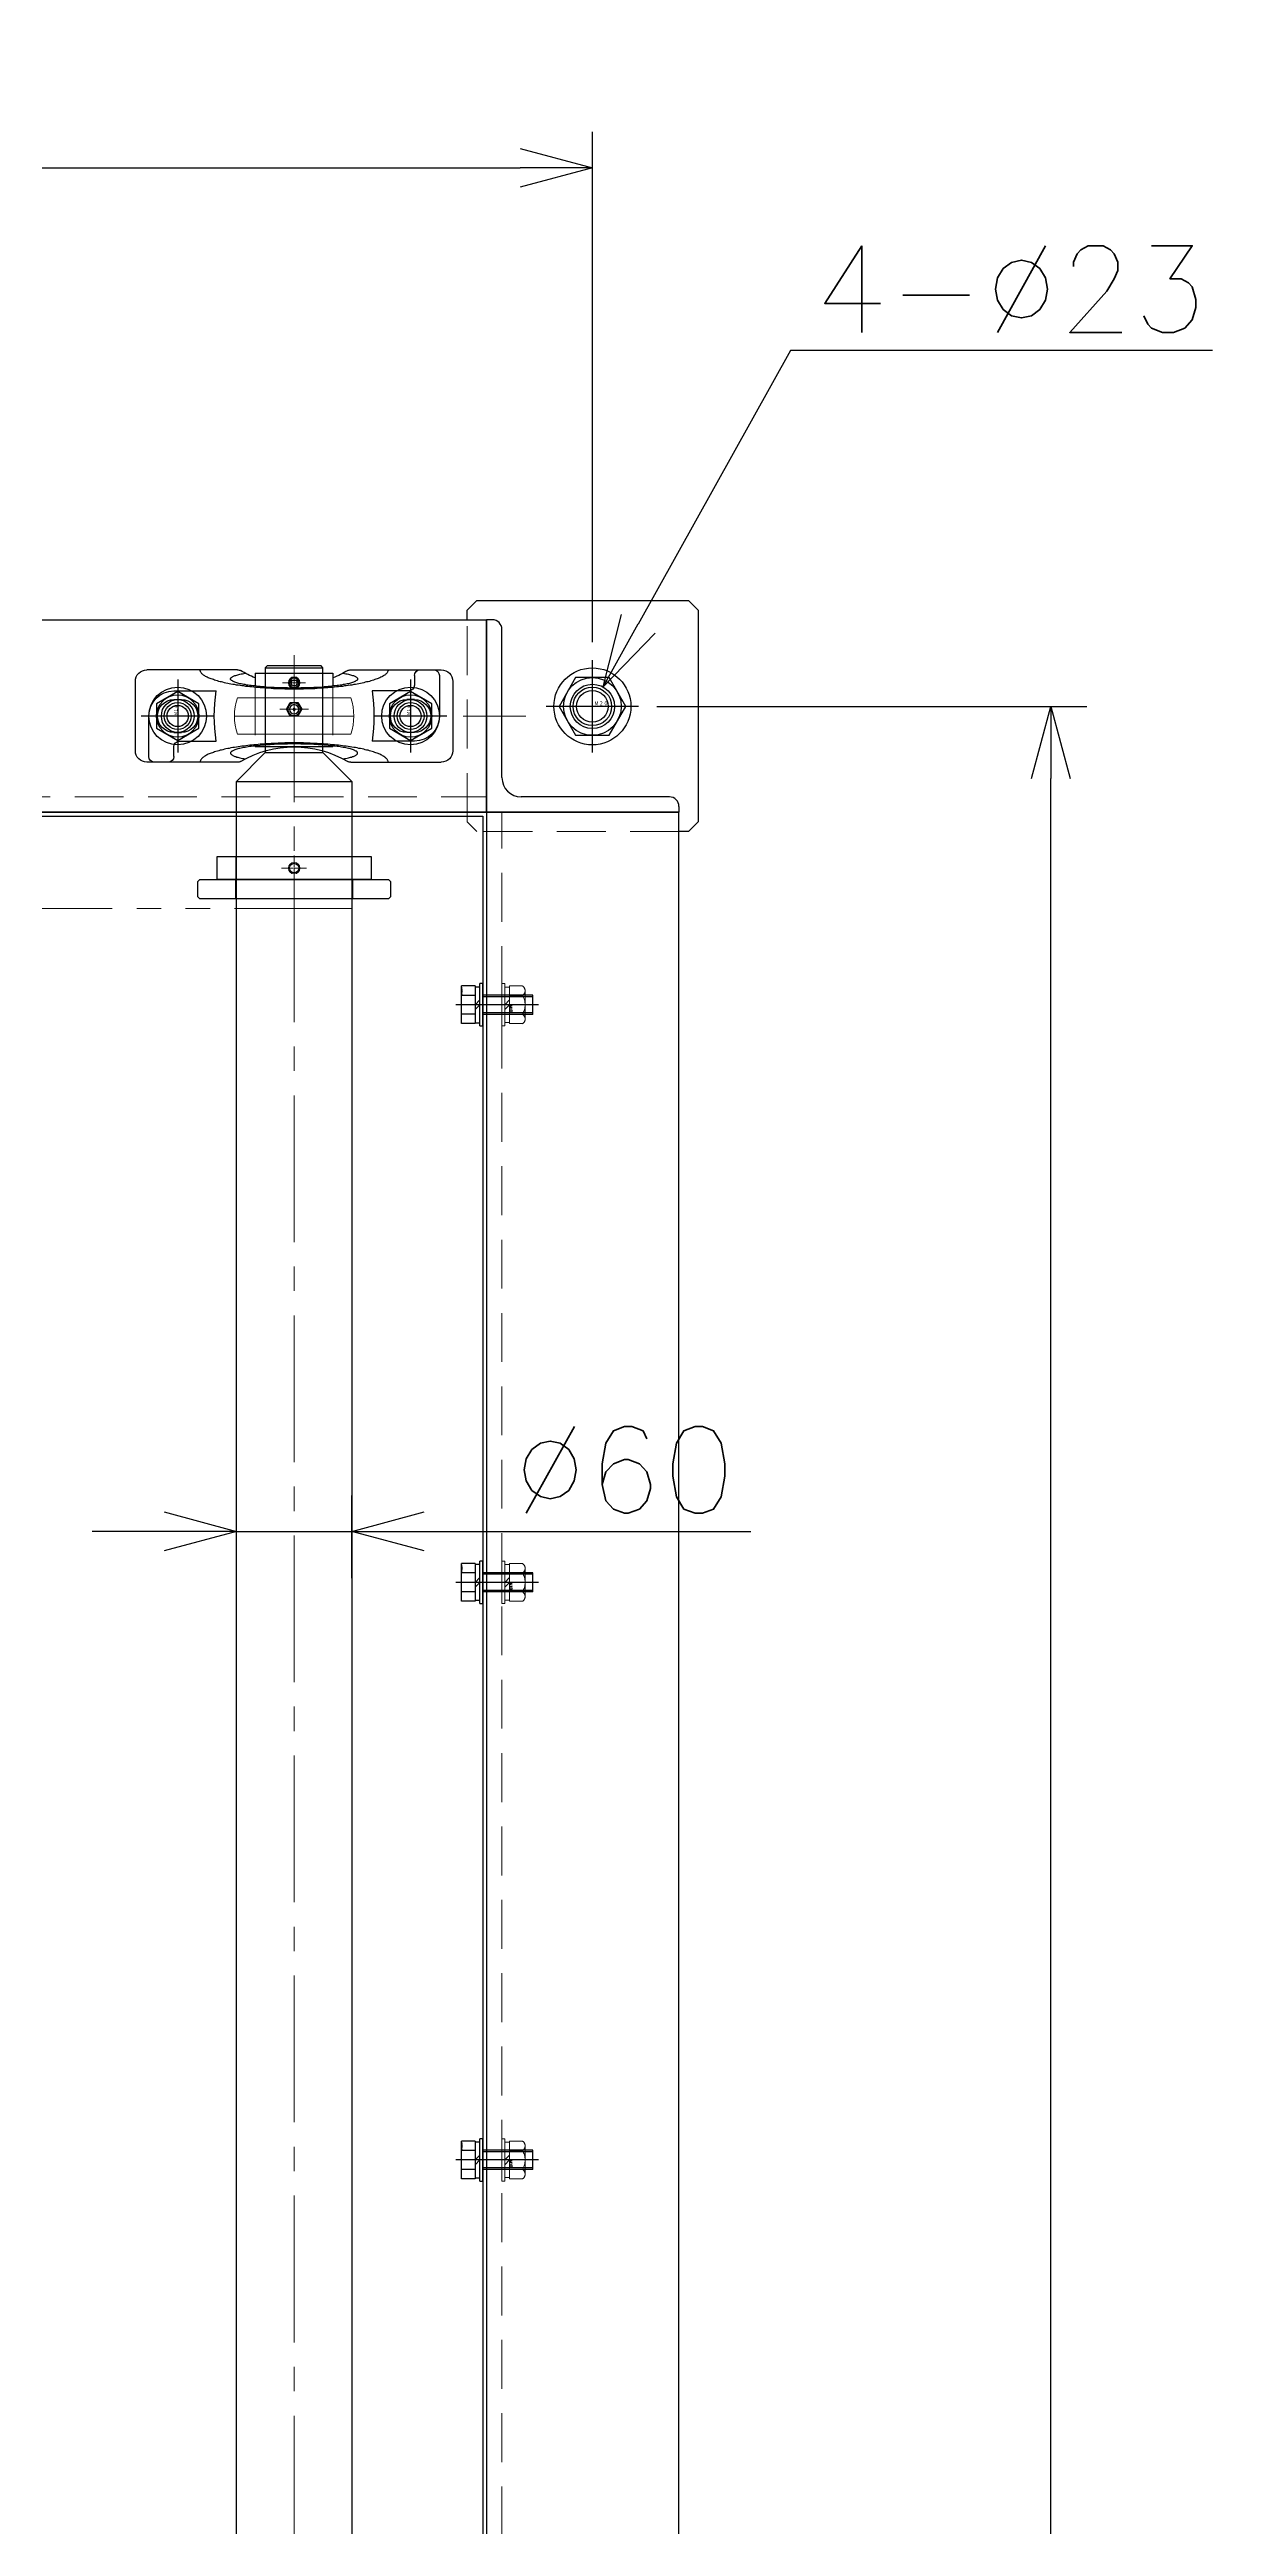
# Model space of a CAD drawing. Header units: millimetres. Extents: x -8731 to 85711, y -14522 to 31379.
# Drawn here: x 76687 to 77292, y 4998 to 6284 of the extents above; entities that cross this region are included whole.
import ezdxf

# ---------------------------------------------------------------- set-up
doc = ezdxf.new("R2010")
doc.units = ezdxf.units.MM
doc.header["$LTSCALE"] = 4
doc.header["$PDMODE"] = 99
doc.header["$PDSIZE"] = 1
for name, pattern in [('CENTER2', [28.575, 19.05, -3.175, 3.175, -3.175]), ('HIDDEN', [9.525, 6.35, -3.175]), ('HIDDEN2', [4.7625, 3.175, -1.5875]), ('PHANTOM2', [31.75, 15.875, -3.175, 3.175, -3.175, 3.175, -3.175])]:
    doc.linetypes.add(name, pattern=pattern)
for name, color, linetype, lineweight in [('01_NORMAL', 7, 'Continuous', 25), ('02_SLIM', 4, 'Continuous', 13), ('03_かくれ線', 6, 'HIDDEN2', 13), ('04_HIDDEN', 2, 'HIDDEN', 13), ('04_中心線', 1, 'CENTER2', 9), ('05_CENTER', 4, 'CENTER2', 13), ('06_PHANTOM', 2, 'PHANTOM2', 13), ('08_DIM', 3, 'Continuous', 13)]:
    doc.layers.add(name, color=color, linetype=linetype, lineweight=lineweight)
doc.layers.add('10_DRAFT', color=8, linetype='Continuous', lineweight=0, plot=False)
doc.styles.add('KANJI0', font='txt.shx', dxfattribs={"width": 0.9, "height": 30, "bigfont": 'bigfont'})
doc.styles.add('KSS_TXT', font='txt.shx', dxfattribs={"bigfont": 'extfont2.shx'})
doc.styles.add('KSS_TXT_L', font='txt.shx', dxfattribs={"height": 9, "bigfont": 'extfont2.shx'})
doc.dimstyles.new('KSS_DIM', dxfattribs={"dimscale": 3, "dimtxt": 3, "dimasz": 2.5, "dimexe": 1.25, "dimexo": 0.625, "dimtad": 1, "dimdsep": 46, "dimtxsty": 'KSS_TXT', "dimblk": 'OPEN30', "dimcen": 0, "dimazin": 2, "dimtfac": 0.75, "dimtmove": 0, "dimatfit": 3, "dimldrblk": 'OPEN30', "dimfxl": 1, "dimtolj": 1, "dimarcsym": 0})
doc.dimstyles.new('KSS_DIM$3', dxfattribs={"dimscale": 3, "dimtxt": 3, "dimasz": 2.5, "dimexe": 1.25, "dimexo": 0.625, "dimtad": 1, "dimtih": 1, "dimtoh": 1, "dimdsep": 46, "dimtxsty": 'KSS_TXT', "dimblk": 'OPEN30', "dimcen": 0, "dimazin": 2, "dimtfac": 0.75, "dimtofl": 0, "dimtmove": 0, "dimatfit": 3, "dimldrblk": 'OPEN30', "dimfxl": 1, "dimtolj": 1, "dimarcsym": 0})

# ---------------------------------------------------------------- blocks, each defined once
blk = doc.blocks.new('A$C53D772FE_1_1_1')
at = {"color": 0}
for p, q in [((1030, 1000), (0, 1000)), ((0, 1000), (0, -1000)), ((1030, 998), (2, 998)), ((2, 998), (2, -998))]:
    blk.add_line(p, q, dxfattribs=at)
at = {"layer": '05_CENTER'}
for p, q in [((9.7, 900), (-7.6, 900)), ((9.7, 600), (-7.6, 600)), ((9.7, 300), (-7.6, 300))]:
    blk.add_line(p, q, dxfattribs=at)
blk = doc.blocks.new('A$C7E374867_2_1')
at = {"color": 0, "linetype": 'CENTER2'}
blk.add_line((0, -29), (0, 14), dxfattribs=at)
at = {"color": 0}
for p, q in [((-11, 1.5), (11, 1.5)), ((-11, 1.5), (-11, 0)), ((-11, 0), (11, 0)), ((-9.8, 11), (9.8, 11)), ((-9.8, 4), (-9.8, 11)), ((9.8, 4), (-9.8, 4)), ((-9.3, 4), (-9.3, 1.5)), ((-4.9, 4), (-4.9, 11)), ((0, 1.5), (-2.5, 4)), ((0, 4), (2.5, 1.5)), ((4.9, 4), (4.9, 11)), ((9.2, 1.5), (9.2, 4)), ((9.8, 4), (9.8, 11)), ((11, 0), (11, 1.5))]:
    blk.add_line(p, q, dxfattribs=at)
at = {"color": 0, "linetype": 'HIDDEN'}
for p, q in [((-5, -26), (-5, 0)), ((-4.2, -26), (-4.2, 0)), ((4.2, -26), (4.2, 0)), ((5, -26), (5, 0)), ((-5, -26), (5, -26))]:
    blk.add_line(p, q, dxfattribs=at)
at = {"layer": '10_DRAFT', "style": 'KSS_TXT_L'}
blk.add_text('BT-M10x30L,SW,PW', height=0.3, dxfattribs=at).set_placement((5.1, 10.7))
blk = doc.blocks.new('M10Nza_1_1_1')
at = {"color": 0}
for p, q in [((-9.8, 4), (-9.8, 10.7)), ((-9.8, 4), (9.8, 4)), ((-9.2, 1.5), (-9.2, 4)), ((-7.3, 12), (7.4, 12)), ((-4.9, 4), (-4.9, 10.7)), ((0, 1.5), (-2.5, 4)), ((0, 4), (2.5, 1.5)), ((4.9, 10.7), (4.9, 4)), ((9.2, 4), (9.2, 1.5)), ((9.8, 10.7), (9.8, 4))]:
    blk.add_line(p, q, dxfattribs=at)
at = {"color": 0, "linetype": 'CENTER2'}
blk.add_line((0, 12), (0, 0), dxfattribs=at)
at = {"color": 0}
blk.add_lwpolyline([(-11, 1.5), (11, 1.5), (11, 0), (-11, 0)], close=True, dxfattribs=at)
for centre, radius, start, end in [((-7.3, 9.1), 2.94, 33.626, 146.374), ((0, 2.2), 9.8, 60, 120), ((7.4, 9.1), 2.94, 33.626, 146.374)]:
    blk.add_arc(centre, radius, start, end, dxfattribs=at)
at = {"layer": '10_DRAFT', "style": 'KSS_TXT'}
blk.add_text('M10', height=1.25, dxfattribs=at).set_placement((0.3, 4.1))
blk = doc.blocks.new('A$C020300C3_1')
at = {"xscale": -1}
blk.add_blockref('A$C53D772FE_1_1_1', (1250, 0), dxfattribs=at)
at = {"rotation": 90}
for p in [(1248, 900), (1248, 600), (1248, 300)]:
    blk.add_blockref('A$C7E374867_2_1', p, dxfattribs=at)
at = {"layer": '04_HIDDEN', "rotation": 270}
for p in [(1258, 900), (1258, 600), (1258, 300)]:
    blk.add_blockref('M10Nza_1_1_1', p, dxfattribs=at)
blk = doc.blocks.new('_Open30')
at = {"color": 0, "linetype": 'ByBlock', "lineweight": -2}
for p, q in [((-1, 0.268), (0, 0)), ((0, 0), (-1, -0.268)), ((0, 0), (-1, 0))]:
    blk.add_line(p, q, dxfattribs=at)
blk = doc.blocks.new('*D4591')
at = {"layer": '08_DIM', "color": 0, "lineweight": -2, "transparency": 16777216}
for p, q in [((76784.5, 5490), (76784.5, 5533.1)), ((76844.5, 5490), (76844.5, 5533.1)), ((76747, 5514.4), (76709.5, 5514.4)), ((76784.5, 5514.4), (76844.5, 5514.4)), ((76882, 5514.4), (77051.8, 5514.4))]:
    blk.add_line(p, q, dxfattribs=at)
at = {"layer": 'Defpoints', "color": 0, "transparency": 16777216}
for p in [(76844.5, 5514.4), (76784.5, 5480.6), (76844.5, 5480.6)]:
    blk.add_point(p, dxfattribs=at)
at = {"layer": '08_DIM', "color": 0, "lineweight": -2, "transparency": 16777216, "xscale": 37.5, "yscale": 37.5, "zscale": 37.5}
blk.add_blockref('_Open30', (76784.5, 5514.4), dxfattribs=at)
at = {"layer": '08_DIM', "color": 0, "lineweight": -2, "transparency": 16777216, "xscale": 37.5, "yscale": 37.5, "zscale": 37.5, "rotation": 180}
blk.add_blockref('_Open30', (76844.5, 5514.4), dxfattribs=at)
at = {"layer": '08_DIM', "color": 0, "transparency": 16777216, "insert": (76986.2, 5546.3), "char_height": 45, "attachment_point": 5, "style": 'KSS_TXT'}
blk.add_mtext('\\A1;%%C60', dxfattribs=at)
blk = doc.blocks.new('20b_1_1_1')
at = {"color": 0}
for p, q in [((-8.7, 15), (-17.3, 0)), ((8.7, 15), (-8.7, 15)), ((17.3, 0), (8.7, 15)), ((-17.3, 0), (-8.7, -15)), ((8.7, -15), (17.3, 0)), ((-8.7, -15), (8.7, -15))]:
    blk.add_line(p, q, dxfattribs=at)
at = {"color": 0, "linetype": 'CENTER2'}
for p, q in [((0, -24), (0, 24)), ((24, 0), (-24, 0))]:
    blk.add_line(p, q, dxfattribs=at)
at = {"color": 0}
for radius in [20, 15, 10, 8.2]:
    blk.add_circle((0, 0), radius, dxfattribs=at)
at = {"layer": '10_DRAFT', "style": 'KANJI0', "width": 0.82}
blk.add_text('Ｍ２０', height=2.14, dxfattribs=at).set_placement((0.9, 0.3))
blk = doc.blocks.new('*D4594')
at = {"layer": '08_DIM', "color": 0, "lineweight": -2, "transparency": 16777216}
for p, q in [((74359.5, 5976.3), (74359.5, 6241.4)), ((76969.5, 5976.3), (76969.5, 6241.4)), ((74397, 6222.7), (76932, 6222.7))]:
    blk.add_line(p, q, dxfattribs=at)
at = {"layer": 'Defpoints', "color": 0, "transparency": 16777216}
for p in [(76969.5, 6222.7), (74359.5, 5966.9), (76969.5, 5966.9)]:
    blk.add_point(p, dxfattribs=at)
at = {"layer": '08_DIM', "color": 0, "lineweight": -2, "transparency": 16777216, "xscale": 37.5, "yscale": 37.5, "zscale": 37.5, "rotation": 180}
blk.add_blockref('_Open30', (74359.5, 6222.7), dxfattribs=at)
at = {"layer": '08_DIM', "color": 0, "lineweight": -2, "transparency": 16777216, "xscale": 37.5, "yscale": 37.5, "zscale": 37.5}
blk.add_blockref('_Open30', (76969.5, 6222.7), dxfattribs=at)
at = {"layer": '08_DIM', "color": 0, "transparency": 16777216, "insert": (75664.5, 6254.6), "char_height": 45, "attachment_point": 5, "style": 'KSS_TXT'}
blk.add_mtext('\\A1;2610', dxfattribs=at)
blk = doc.blocks.new('*D4595')
at = {"layer": '08_DIM', "color": 0, "lineweight": -2, "transparency": 16777216}
for p, q in [((77002.9, 5942.9), (77226.4, 5942.9)), ((77207.7, 3870.4), (77207.7, 5905.4)), ((77002.9, 3832.9), (77226.4, 3832.9))]:
    blk.add_line(p, q, dxfattribs=at)
at = {"layer": 'Defpoints', "color": 0, "transparency": 16777216}
for p in [(76993.5, 5942.9), (77207.7, 5942.9), (76993.5, 3832.9)]:
    blk.add_point(p, dxfattribs=at)
at = {"layer": '08_DIM', "color": 0, "lineweight": -2, "transparency": 16777216, "xscale": 37.5, "yscale": 37.5, "zscale": 37.5}
for p, rotation in [((77207.7, 5942.9), 90), ((77207.7, 3832.9), 270)]:
    blk.add_blockref('_Open30', p, dxfattribs=dict(at, rotation=rotation))
at = {"layer": '08_DIM', "color": 0, "transparency": 16777216, "insert": (77175.8, 4887.9), "char_height": 45, "attachment_point": 5, "rotation": 90, "style": 'KSS_TXT'}
blk.add_mtext('\\A1;2110', dxfattribs=at)
blk = doc.blocks.new('A$C448B04A9_1_1_1')
at = {"color": 0}
for p, q in [((3, 100), (0, 100)), ((0, 0), (0, 100)), ((8, 18), (8, 95)), ((0, 0), (100, 0)), ((95, 8), (18, 8)), ((100, 3), (100, 0))]:
    blk.add_line(p, q, dxfattribs=at)
for centre, radius, start, end in [((3, 95), 5, 0, 90), ((18, 18), 10, 180, 270), ((95, 3), 5, 0, 90)]:
    blk.add_arc(centre, radius, start, end, dxfattribs=at)
blk = doc.blocks.new('A$C2A2D3C10_1_1_1')
at = {"color": 0}
for points in [[(2590, 1100), (2590, 1105), (2595, 1110), (2705, 1110), (2710, 1105), (2710, 995), (2705, 990)], [(2600, -993), (2600, -1000), (2700, -1000), (2700, 1000), (2600, 1000), (2600, 993)], [(2600, 993), (2600, -993)], [(2705, 990), (2700, 990)]]:
    blk.add_lwpolyline(points, dxfattribs=at)
blk.add_lwpolyline([(100, 1100), (2600, 1100), (2600, 1000), (100, 1000)], close=True, dxfattribs=at)
for centre, radius in [((2439.5, 1050), 8.5), ((2560.5, 1050), 8.5), ((2655, 1055), 11.5)]:
    blk.add_circle(centre, radius, dxfattribs=at)
at = {"layer": '04_HIDDEN'}
for p, q in [((100, 1008), (2600, 1008)), ((2608, -1000), (2608, 1000))]:
    blk.add_line(p, q, dxfattribs=at)
blk.add_lwpolyline([(2700, 990), (2595, 990), (2590, 995), (2590, 1100)], dxfattribs=at)
at = {"layer": '05_CENTER'}
for p, q in [((2655, 1073.9), (2655, 1036.1)), ((2439.5, 1062.3), (2439.5, 1037.7)), ((2560.5, 1062.3), (2560.5, 1037.7)), ((2451.8, 1050), (2427.2, 1050)), ((2572.8, 1050), (2548.2, 1050)), ((2620.4, 1050), (2587.9, 1050)), ((2636.1, 1055), (2673.9, 1055)), ((2591.1, 900), (2617.1, 900)), ((2591.1, 600), (2617.1, 600)), ((2591.1, 300), (2617.1, 300))]:
    blk.add_line(p, q, dxfattribs=at)
at = {"color": 0}
blk.add_blockref('A$C448B04A9_1_1_1', (2600, 1000), dxfattribs=at)
blk = doc.blocks.new('*D4711')
at = {"layer": '08_DIM', "color": 0, "lineweight": -2, "transparency": 16777216}
for p, q in [((77072.4, 6127.8), (76993.3, 5985.7)), ((77291.7, 6127.8), (77072.4, 6127.8))]:
    blk.add_line(p, q, dxfattribs=at)
at = {"layer": 'Defpoints', "color": 0, "transparency": 16777216}
for p in [(76975.1, 5953), (76963.9, 5932.9)]:
    blk.add_point(p, dxfattribs=at)
at = {"layer": '08_DIM', "color": 0, "lineweight": -2, "transparency": 16777216, "xscale": 37.5, "yscale": 37.5, "zscale": 37.5, "rotation": 240.9176752622018}
blk.add_blockref('_Open30', (76975.1, 5953), dxfattribs=at)
at = {"layer": '08_DIM', "color": 0, "transparency": 16777216, "insert": (77186.7, 6159.7), "char_height": 45, "attachment_point": 5, "style": 'KSS_TXT'}
blk.add_mtext('\\A1;4-%%C23', dxfattribs=at)
blk = doc.blocks.new('M14Nv_1_1_1')
at = {"color": 0, "linetype": 'CENTER2'}
for p, q in [((0, -18.9), (0, 18.9)), ((18.9, 0), (-18.9, 0))]:
    blk.add_line(p, q, dxfattribs=at)
at = {"color": 0}
for p, q in [((-6.3, 11), (-12.7, 0)), ((-12.7, 0), (-6.3, -11)), ((6.4, 11), (-6.3, 11)), ((12.7, 0), (6.4, 11)), ((6.4, -11), (12.7, 0)), ((-6.3, -11), (6.4, -11))]:
    blk.add_line(p, q, dxfattribs=at)
for radius in [15, 11, 7, 5.5]:
    blk.add_circle((0, 0), radius, dxfattribs=at)
at = {"layer": '10_DRAFT', "ltscale": 3, "style": 'KANJI0', "width": 0.82}
blk.add_text('Ｍ１４', height=1.5, dxfattribs=at).set_placement((0.4, 0.1))
blk = doc.blocks.new('MUCAP206Jc_1_1_1')
at = {"color": 0}
for p, q in [((-82.5, 18), (-82.5, -18)), ((-29.4, 24), (-76.5, 24)), ((-75.5, 21), (-75.5, 0)), ((-62.5, 21), (-62.5, 16)), ((-59.5, 13), (-40.5, 13)), ((-20.3, 15.9), (20.2, 15.9)), ((-20.3, 15.5), (-20.3, 15.9)), ((20.2, 15.5), (20.2, 15.9)), ((29.4, 24), (76.5, 24)), ((62.5, 13), (40.5, 13)), ((82.5, -18), (82.5, 18)), ((-62.5, 8.5), (-58.5, 8.5)), ((62.5, 8.5), (58.5, 8.5)), ((-62.5, -8.5), (-58.5, -8.5)), ((62.5, -8.5), (58.5, -8.5)), ((75.5, -21), (75.5, 0)), ((-29.4, -24), (-76.5, -24)), ((-62.5, -13), (-40.5, -13)), ((-20.3, -22.2), (-20.3, -15.5)), ((-20.3, -22.2), (20.2, -22.2)), ((20.2, -22.2), (20.2, -15.5)), ((29.4, -24), (76.5, -24)), ((59.5, -13), (40.5, -13)), ((62.5, -21), (62.5, -16))]:
    blk.add_line(p, q, dxfattribs=at)
for points in [[(-2, 0), (-4, -3.5), (-2, -7), (2, -7), (4, -3.5), (2, 0)], [(-0.9, -15.7), (-1.7, -17.2), (-0.9, -18.7), (0.9, -18.7), (1.7, -17.2), (0.9, -15.7)]]:
    blk.add_lwpolyline(points, close=True, dxfattribs=at)
for points in [[(48.8, 24, 0), (48.8, 23.8, 0), (48.8, 23.5, 0), (48.7, 23.3, 0), (48.6, 23, 0), (48.5, 22.8, 0), (48.3, 22.5, 0), (48.1, 22.3, 0), (47.9, 22, 0), (47.6, 21.8, 0), (47.4, 21.6, 0), (47.1, 21.3, 0), (46.7, 21.1, 0), (46.4, 20.9, 0), (46, 20.6, 0), (45.6, 20.4, 0), (45.1, 20.2, 0), (44.6, 19.9, 0), (44.1, 19.7, 0), (43.6, 19.5, 0), (43.1, 19.3, 0), (42.5, 19.1, 0), (41.9, 18.9, 0), (41.3, 18.6, 0), (40.6, 18.4, 0), (39.9, 18.2, 0), (39.2, 18, 0), (38.5, 17.8, 0), (37.7, 17.7, 0), (37, 17.5, 0), (36.2, 17.3, 0), (35.4, 17.1, 0), (34.5, 16.9, 0), (33.7, 16.8, 0), (32.8, 16.6, 0), (31.9, 16.4, 0), (31, 16.3, 0), (30, 16.1, 0), (29.1, 16, 0), (28.1, 15.8, 0), (27.1, 15.7, 0), (26.1, 15.6, 0), (25.1, 15.4, 0), (24.1, 15.3, 0), (23, 15.2, 0), (22, 15.1, 0), (20.9, 15, 0), (19.8, 14.9, 0), (18.7, 14.8, 0), (17.6, 14.7, 0), (16.5, 14.6, 0), (15.3, 14.5, 0), (14.2, 14.4, 0), (13, 14.4, 0), (11.9, 14.3, 0), (10.7, 14.2, 0), (9.5, 14.2, 0), (8.3, 14.1, 0), (7.2, 14.1, 0), (6, 14.1, 0), (4.8, 14, 0), (3.6, 14, 0), (2.4, 14, 0), (1.2, 14, 0), (0, 14, 0), (-1.2, 14, 0), (-2.4, 14, 0), (-3.6, 14, 0), (-4.8, 14, 0), (-6, 14.1, 0), (-7.2, 14.1, 0), (-8.3, 14.1, 0), (-9.5, 14.2, 0), (-10.7, 14.2, 0), (-11.9, 14.3, 0), (-13, 14.4, 0), (-14.2, 14.4, 0), (-15.3, 14.5, 0), (-16.5, 14.6, 0), (-17.6, 14.7, 0), (-18.7, 14.8, 0), (-19.8, 14.9, 0), (-20.9, 15, 0), (-22, 15.1, 0), (-23, 15.2, 0), (-24.1, 15.3, 0), (-25.1, 15.4, 0), (-26.1, 15.6, 0), (-27.1, 15.7, 0), (-28.1, 15.8, 0), (-29.1, 16, 0), (-30, 16.1, 0), (-31, 16.3, 0), (-31.9, 16.4, 0), (-32.8, 16.6, 0), (-33.7, 16.8, 0), (-34.5, 16.9, 0), (-35.4, 17.1, 0), (-36.2, 17.3, 0), (-37, 17.5, 0), (-37.7, 17.7, 0), (-38.5, 17.8, 0), (-39.2, 18, 0), (-39.9, 18.2, 0), (-40.6, 18.4, 0), (-41.3, 18.6, 0), (-41.9, 18.9, 0), (-42.5, 19.1, 0), (-43.1, 19.3, 0), (-43.6, 19.5, 0), (-44.1, 19.7, 0), (-44.6, 19.9, 0), (-45.1, 20.2, 0), (-45.6, 20.4, 0), (-46, 20.6, 0), (-46.4, 20.9, 0), (-46.7, 21.1, 0), (-47.1, 21.3, 0), (-47.4, 21.6, 0), (-47.6, 21.8, 0), (-47.9, 22, 0), (-48.1, 22.3, 0), (-48.3, 22.5, 0), (-48.5, 22.8, 0), (-48.6, 23, 0), (-48.7, 23.3, 0), (-48.8, 23.5, 0), (-48.8, 23.8, 0), (-48.8, 24, 0)], [(25.5, 22.3, 0), (26.2, 22.1, 0), (26.9, 22, 0), (27.6, 21.9, 0), (28.2, 21.7, 0), (28.8, 21.6, 0), (29.3, 21.4, 0), (29.8, 21.3, 0), (30.3, 21.1, 0), (30.8, 21, 0), (31.2, 20.8, 0), (31.5, 20.7, 0), (31.9, 20.5, 0), (32.1, 20.3, 0), (32.4, 20.2, 0), (32.6, 20, 0), (32.8, 19.8, 0), (32.9, 19.7, 0), (33, 19.5, 0), (33, 19.3, 0), (33, 19.2, 0), (33, 19, 0), (32.9, 18.8, 0), (32.7, 18.7, 0), (32.6, 18.5, 0), (32.4, 18.3, 0), (32.1, 18.2, 0), (31.8, 18, 0), (31.5, 17.9, 0), (31.2, 17.7, 0), (30.8, 17.5, 0), (30.3, 17.4, 0), (29.8, 17.2, 0), (29.3, 17.1, 0), (28.8, 16.9, 0), (28.2, 16.8, 0), (27.6, 16.7, 0), (26.9, 16.5, 0), (26.2, 16.4, 0), (25.5, 16.3, 0), (24.7, 16.1, 0), (23.9, 16, 0), (23.1, 15.9, 0), (22.3, 15.8, 0), (21.4, 15.7, 0), (20.5, 15.6, 0), (19.6, 15.5, 0), (18.6, 15.4, 0), (17.7, 15.3, 0), (16.7, 15.2, 0), (15.6, 15.1, 0), (14.6, 15, 0), (13.6, 14.9, 0), (12.5, 14.9, 0), (11.4, 14.8, 0), (10.3, 14.8, 0), (9.2, 14.7, 0), (8.1, 14.7, 0), (6.9, 14.6, 0), (5.8, 14.6, 0), (4.6, 14.6, 0), (3.5, 14.6, 0), (2.3, 14.5, 0), (1.2, 14.5, 0), (0, 14.5, 0), (-1.2, 14.5, 0), (-2.3, 14.5, 0), (-3.5, 14.6, 0), (-4.6, 14.6, 0), (-5.8, 14.6, 0), (-6.9, 14.6, 0), (-8.1, 14.7, 0), (-9.2, 14.7, 0), (-10.3, 14.8, 0), (-11.4, 14.8, 0), (-12.5, 14.9, 0), (-13.6, 14.9, 0), (-14.6, 15, 0), (-15.6, 15.1, 0), (-16.7, 15.2, 0), (-17.7, 15.3, 0), (-18.6, 15.4, 0), (-19.6, 15.5, 0), (-20.5, 15.6, 0), (-21.4, 15.7, 0), (-22.3, 15.8, 0), (-23.1, 15.9, 0), (-23.9, 16, 0), (-24.7, 16.1, 0), (-25.5, 16.3, 0), (-26.2, 16.4, 0), (-26.9, 16.5, 0), (-27.6, 16.7, 0), (-28.2, 16.8, 0), (-28.8, 16.9, 0), (-29.3, 17.1, 0), (-29.8, 17.2, 0), (-30.3, 17.4, 0), (-30.8, 17.5, 0), (-31.2, 17.7, 0), (-31.5, 17.9, 0), (-31.8, 18, 0), (-32.1, 18.2, 0), (-32.4, 18.3, 0), (-32.6, 18.5, 0), (-32.7, 18.7, 0), (-32.9, 18.8, 0), (-33, 19, 0), (-33, 19.2, 0), (-33, 19.3, 0), (-33, 19.5, 0), (-32.9, 19.7, 0), (-32.8, 19.8, 0), (-32.6, 20, 0), (-32.4, 20.2, 0), (-32.1, 20.3, 0), (-31.9, 20.5, 0), (-31.5, 20.7, 0), (-31.2, 20.8, 0), (-30.8, 21, 0), (-30.3, 21.1, 0), (-29.8, 21.3, 0), (-29.3, 21.4, 0), (-28.8, 21.6, 0), (-28.2, 21.7, 0), (-27.6, 21.9, 0), (-26.9, 22, 0), (-26.2, 22.1, 0), (-25.5, 22.3, 0)], [(48.8, -24, 0), (48.8, -23.8, 0), (48.8, -23.5, 0), (48.7, -23.3, 0), (48.6, -23, 0), (48.5, -22.8, 0), (48.3, -22.5, 0), (48.1, -22.3, 0), (47.9, -22, 0), (47.6, -21.8, 0), (47.4, -21.6, 0), (47.1, -21.3, 0), (46.7, -21.1, 0), (46.4, -20.9, 0), (46, -20.6, 0), (45.6, -20.4, 0), (45.1, -20.2, 0), (44.6, -19.9, 0), (44.1, -19.7, 0), (43.6, -19.5, 0), (43.1, -19.3, 0), (42.5, -19.1, 0), (41.9, -18.9, 0), (41.3, -18.7, 0), (40.6, -18.4, 0), (39.9, -18.2, 0), (39.2, -18, 0), (38.5, -17.8, 0), (37.7, -17.7, 0), (37, -17.5, 0), (36.2, -17.3, 0), (35.4, -17.1, 0), (34.5, -16.9, 0), (33.7, -16.8, 0), (32.8, -16.6, 0), (31.9, -16.4, 0), (31, -16.3, 0), (30, -16.1, 0), (29.1, -16, 0), (28.1, -15.8, 0), (27.1, -15.7, 0), (26.1, -15.6, 0), (25.1, -15.4, 0), (24.1, -15.3, 0), (23, -15.2, 0), (22, -15.1, 0), (20.9, -15, 0), (19.8, -14.9, 0), (18.7, -14.8, 0), (17.6, -14.7, 0), (16.5, -14.6, 0), (15.3, -14.5, 0), (14.2, -14.4, 0), (13, -14.4, 0), (11.9, -14.3, 0), (10.7, -14.2, 0), (9.5, -14.2, 0), (8.3, -14.1, 0), (7.2, -14.1, 0), (6, -14.1, 0), (4.8, -14, 0), (3.6, -14, 0), (2.4, -14, 0), (1.2, -14, 0), (0, -14, 0), (-1.2, -14, 0), (-2.4, -14, 0), (-3.6, -14, 0), (-4.8, -14, 0), (-6, -14.1, 0), (-7.2, -14.1, 0), (-8.3, -14.1, 0), (-9.5, -14.2, 0), (-10.7, -14.2, 0), (-11.9, -14.3, 0), (-13, -14.4, 0), (-14.2, -14.4, 0), (-15.3, -14.5, 0), (-16.5, -14.6, 0), (-17.6, -14.7, 0), (-18.7, -14.8, 0), (-19.8, -14.9, 0), (-20.9, -15, 0), (-22, -15.1, 0), (-23, -15.2, 0), (-24.1, -15.3, 0), (-25.1, -15.4, 0), (-26.1, -15.6, 0), (-27.1, -15.7, 0), (-28.1, -15.8, 0), (-29.1, -16, 0), (-30, -16.1, 0), (-31, -16.3, 0), (-31.9, -16.4, 0), (-32.8, -16.6, 0), (-33.7, -16.8, 0), (-34.5, -16.9, 0), (-35.4, -17.1, 0), (-36.2, -17.3, 0), (-37, -17.5, 0), (-37.7, -17.7, 0), (-38.5, -17.8, 0), (-39.2, -18, 0), (-39.9, -18.2, 0), (-40.6, -18.4, 0), (-41.3, -18.7, 0), (-41.9, -18.9, 0), (-42.5, -19.1, 0), (-43.1, -19.3, 0), (-43.6, -19.5, 0), (-44.1, -19.7, 0), (-44.6, -19.9, 0), (-45.1, -20.2, 0), (-45.6, -20.4, 0), (-46, -20.6, 0), (-46.4, -20.9, 0), (-46.7, -21.1, 0), (-47.1, -21.3, 0), (-47.4, -21.6, 0), (-47.6, -21.8, 0), (-47.9, -22, 0), (-48.1, -22.3, 0), (-48.3, -22.5, 0), (-48.5, -22.8, 0), (-48.6, -23, 0), (-48.7, -23.3, 0), (-48.8, -23.5, 0), (-48.8, -23.8, 0), (-48.8, -24, 0)], [(25.5, -22.3, 0), (26.2, -22.1, 0), (26.9, -22, 0), (27.6, -21.9, 0), (28.2, -21.7, 0), (28.8, -21.6, 0), (29.3, -21.4, 0), (29.8, -21.3, 0), (30.3, -21.1, 0), (30.8, -21, 0), (31.2, -20.8, 0), (31.5, -20.7, 0), (31.9, -20.5, 0), (32.1, -20.3, 0), (32.4, -20.2, 0), (32.6, -20, 0), (32.8, -19.8, 0), (32.9, -19.7, 0), (33, -19.5, 0), (33, -19.3, 0), (33, -19.2, 0), (33, -19, 0), (32.9, -18.8, 0), (32.7, -18.7, 0), (32.6, -18.5, 0), (32.4, -18.4, 0), (32.1, -18.2, 0), (31.8, -18, 0), (31.5, -17.9, 0), (31.2, -17.7, 0), (30.8, -17.5, 0), (30.3, -17.4, 0), (29.8, -17.2, 0), (29.3, -17.1, 0), (28.8, -16.9, 0), (28.2, -16.8, 0), (27.6, -16.7, 0), (26.9, -16.5, 0), (26.2, -16.4, 0), (25.5, -16.3, 0), (24.7, -16.1, 0), (23.9, -16, 0), (23.1, -15.9, 0), (22.3, -15.8, 0), (21.4, -15.7, 0), (20.5, -15.6, 0), (19.6, -15.5, 0), (18.6, -15.4, 0), (17.7, -15.3, 0), (16.7, -15.2, 0), (15.6, -15.1, 0), (14.6, -15, 0), (13.6, -14.9, 0), (12.5, -14.9, 0), (11.4, -14.8, 0), (10.3, -14.8, 0), (9.2, -14.7, 0), (8.1, -14.7, 0), (6.9, -14.6, 0), (5.8, -14.6, 0), (4.6, -14.6, 0), (3.5, -14.6, 0), (2.3, -14.5, 0), (1.2, -14.5, 0), (0, -14.5, 0), (-1.2, -14.5, 0), (-2.3, -14.5, 0), (-3.5, -14.6, 0), (-4.6, -14.6, 0), (-5.8, -14.6, 0), (-6.9, -14.6, 0), (-8.1, -14.7, 0), (-9.2, -14.7, 0), (-10.3, -14.8, 0), (-11.4, -14.8, 0), (-12.5, -14.9, 0), (-13.6, -14.9, 0), (-14.6, -15, 0), (-15.6, -15.1, 0), (-16.7, -15.2, 0), (-17.7, -15.3, 0), (-18.6, -15.4, 0), (-19.6, -15.5, 0), (-20.5, -15.6, 0), (-21.4, -15.7, 0), (-22.3, -15.8, 0), (-23.1, -15.9, 0), (-23.9, -16, 0), (-24.7, -16.1, 0), (-25.5, -16.3, 0), (-26.2, -16.4, 0), (-26.9, -16.5, 0), (-27.6, -16.7, 0), (-28.2, -16.8, 0), (-28.8, -16.9, 0), (-29.3, -17.1, 0), (-29.8, -17.2, 0), (-30.3, -17.4, 0), (-30.8, -17.5, 0), (-31.2, -17.7, 0), (-31.5, -17.9, 0), (-31.8, -18, 0), (-32.1, -18.2, 0), (-32.4, -18.4, 0), (-32.6, -18.5, 0), (-32.7, -18.7, 0), (-32.9, -18.8, 0), (-33, -19, 0), (-33, -19.2, 0), (-33, -19.3, 0), (-33, -19.5, 0), (-32.9, -19.7, 0), (-32.8, -19.8, 0), (-32.6, -20, 0), (-32.4, -20.2, 0), (-32.1, -20.3, 0), (-31.9, -20.5, 0), (-31.5, -20.7, 0), (-31.2, -20.8, 0), (-30.8, -21, 0), (-30.3, -21.1, 0), (-29.8, -21.3, 0), (-29.3, -21.4, 0), (-28.8, -21.6, 0), (-28.2, -21.7, 0), (-27.6, -21.9, 0), (-26.9, -22, 0), (-26.2, -22.1, 0), (-25.5, -22.3, 0)]]:
    blk.add_polyline3d(points, dxfattribs=at)
for centre, radius in [((0, -3.5), 3.3), ((0, -3.5), 2.4), ((0, -3.5), 0.555), ((0, -17.2), 3), ((0, -17.2), 2.45)]:
    blk.add_circle(centre, radius, dxfattribs=at)
for centre, radius, start, end in [((-76.5, 18), 6, 90, 180), ((-72.5, 21), 3, 90, 180), ((-65.5, 21), 3, 0, 90), ((-59.5, 16), 3, 180, 270), ((41.5, 0), 83, 170.9889, 189.0111), ((-29.4, 21), 3, 59.5497, 90), ((0, 71), 55, 239.5497, 300.4503), ((29.4, 21), 3, 90, 120.4503), ((-41.5, 0), 83, 350.9889, 9.0111), ((62.5, 0), 13, 0, 90), ((76.5, 18), 6, 0, 90), ((-62.5, 0), 13, 180, 270), ((-62.5, 0), 8.5, 90, 270), ((-58.5, 0), 8.5, 270, 90), ((58.5, 0), 8.5, 90, 270), ((62.5, 0), 8.5, 270, 90), ((-76.5, -18), 6, 180, 270), ((-29.4, -21), 3, 270, 300.4503), ((0, -71), 55, 111.6035, 120.4503), ((0, -71), 55, 59.5497, 68.3965), ((29.4, -21), 3, 239.5497, 270), ((59.5, -16), 3, 0, 90), ((65.5, -21), 3, 180, 270), ((72.5, -21), 3, 270, 0), ((76.5, -18), 6, 270, 0)]:
    blk.add_arc(centre, radius, start, end, dxfattribs=at)
at = {"layer": '04_HIDDEN', "color": 0}
for p, q in [((-20.3, -15.5), (-20.3, 15.5)), ((-15, -22.2), (-15, 15.9)), ((15, -22.2), (15, 15.9)), ((20.2, -15.5), (20.2, 15.5))]:
    blk.add_line(p, q, dxfattribs=at)
at = {"layer": '05_CENTER', "color": 0}
for p, q in [((-75.8, 0), (-45.2, 0)), ((-60.5, -12.3), (-60.5, 12.3)), ((75.8, 0), (45.2, 0)), ((60.5, -12.3), (60.5, 12.3)), ((-7.5, -3.5), (7.5, -3.5)), ((-6, -17.2), (6, -17.2))]:
    blk.add_line(p, q, dxfattribs=at)
at = {"layer": '10_DRAFT'}
for p, q in [((0, -22.2), (0, 15.9)), ((31, 0), (-31, 0)), ((-29.5, 9.5), (29.5, 9.5)), ((-29.5, -9.5), (29.5, -9.5))]:
    blk.add_line(p, q, dxfattribs=at)
for start, end in [(162.1545, 197.8455), (342.1545, 17.8455)]:
    blk.add_arc((0, 0), 31, start, end, dxfattribs=at)
blk = doc.blocks.new('A$C0EEF42D0_1_1')
at = {"color": 4, "xscale": -1, "rotation": 90}
blk.add_blockref('MUCAP206Jc_1_1_1', (2100, -60.5), dxfattribs=at)
for p in [(2100, 0), (2100, -121)]:
    blk.add_blockref('M14Nv_1_1_1', p)
blk = doc.blocks.new('*U4567')
at = {"layer": '04_中心線', "color": 0, "linetype": 'CENTER2', "transparency": 16777216}
for p, q in [((-6.5, 0), (-0.6, 0)), ((0, 0.6), (0, 6.5)), ((0.6, 0), (6.5, 0)), ((0, -6.5), (0, -0.6))]:
    blk.add_line(p, q, dxfattribs=at)
at = {"layer": '04_中心線', "color": 0, "linetype": 'Continuous', "transparency": 16777216}
for p, q in [((-0.3, 0), (0.3, 0)), ((0, -0.3), (0, 0.3))]:
    blk.add_line(p, q, dxfattribs=at)

msp = doc.modelspace()

# ---------------------------------------------------------------- linework, layer by layer
at = {"color": 0}
for p, q in [((76800.49939, 5963.90432), (76799.49939, 5962.90432)), ((76799.49939, 5962.90432), (76799.49939, 5918.90432)), ((76828.49939, 5963.90432), (76800.49939, 5963.90432)), ((76829.49939, 5962.90432), (76828.49939, 5963.90432)), ((76829.49939, 5918.90432), (76829.49939, 5962.90432)), ((76784.49939, 5903.90432), (76799.49939, 5918.90432)), ((76799.49939, 5918.90432), (76829.49939, 5918.90432)), ((76829.49939, 5918.90432), (76844.49939, 5903.90432)), ((76784.49939, 5903.90432), (76844.49939, 5903.90432))]:
    msp.add_line(p, q, dxfattribs=at)
msp.add_line((76799.49939, 5962.90432), (76829.49939, 5962.90432))
for points in [[(76784.49939, 3871.90432), (76784.49939, 5903.90432)], [(76844.49939, 5903.90432), (76844.49939, 3871.90432)]]:
    msp.add_lwpolyline(points, dxfattribs=at)
msp.add_lwpolyline([(76854.49939, 5852.90432), (76774.49939, 5852.90432), (76774.49939, 5864.90432), (76854.49939, 5864.90432)], close=True)
msp.add_circle((76814.49939, 5858.90432), 2.5)
at = {"layer": '01_NORMAL'}
for p, q in [((76764.49939, 5851.90432), (76765.49939, 5852.90432)), ((76764.49939, 5843.90432), (76764.49939, 5851.90432)), ((76765.49939, 5842.90432), (76764.49939, 5843.90432)), ((76765.49939, 5852.90432), (76863.49939, 5852.90432)), ((76863.49939, 5842.90432), (76765.49939, 5842.90432)), ((76863.49939, 5852.90432), (76864.49939, 5851.90432)), ((76864.49939, 5843.90432), (76863.49939, 5842.90432)), ((76864.49939, 5851.90432), (76864.49939, 5843.90432))]:
    msp.add_line(p, q, dxfattribs=at)
at = {"layer": '02_SLIM'}
msp.add_circle((76814.49939, 5858.90432), 3, dxfattribs=at)
at = {"layer": '03_かくれ線'}
for p, q in [((76784.24939, 5852.90432), (76784.24939, 5864.90432)), ((76844.74939, 5852.90432), (76844.74939, 5864.90432))]:
    msp.add_line(p, q, dxfattribs=at)
at = {"layer": '04_HIDDEN'}
for p, q in [((76783.99939, 5842.90432), (76783.99939, 5852.90432)), ((76844.99939, 5842.90432), (76844.99939, 5852.90432))]:
    msp.add_line(p, q, dxfattribs=at)
at = {"layer": '05_CENTER'}
for p, q in [((76814.49939, 5969.44305), (76814.49939, 3806.36558)), ((76814.49939, 5837.90432), (76814.49939, 5857.90432))]:
    msp.add_line(p, q, dxfattribs=at)
at = {"layer": '06_PHANTOM', "color": 6}
msp.add_lwpolyline([(74624.49939, 5837.90432), (76844.49939, 5837.90432), (76844.49939, 3937.90432), (74624.49939, 3937.90432)], close=True, dxfattribs=at)

# ---------------------------------------------------------------- block references
for name, p in [('A$C2A2D3C10_1_1_1', (74314.49939, 4887.90432)), ('20b_1_1_1', (76969.49939, 5942.90432)), ('A$C020300C3_1', (75664.49939, 4887.90432))]:
    msp.add_blockref(name, p)
at = {"rotation": 90}
msp.add_blockref('A$C0EEF42D0_1_1', (76753.99939, 3837.90432), dxfattribs=at)
at = {"layer": '04_中心線', "linetype": 'CENTER2', "rotation": 90.00000000000001}
msp.add_blockref('*U4567', (76814.49939, 5858.90432), dxfattribs=at)

# ---------------------------------------------------------------- dimensions: what is measured, and where the dimension line sits
at = {"layer": '08_DIM'}
dim = msp.add_linear_dim(base=(76969.49939, 6222.69408), p1=(74359.49939, 5966.88081), p2=(76969.49939, 5966.88081), dimstyle='KSS_DIM', override={"dimscale": 15}, dxfattribs=at)
dim.commit()
dim.dimension.update_dxf_attribs({"geometry": '*D4594', "text_midpoint": (75664.49939, 6254.56908)})
dim = msp.add_diameter_dim_2p(p1=(76963.90963, 5932.85421), p2=(76975.08914, 5952.95442), text='4-<>', dimstyle='KSS_DIM$3', override={"dimscale": 15, "dimpost": '%%C<>'}, dxfattribs=at)
dim.commit()
dim.dimension.update_dxf_attribs({"geometry": '*D4711', "text_midpoint": (77186.73321, 6127.83939), "dimtype": 163})
dim = msp.add_linear_dim(base=(77207.66697, 5942.90432), p1=(76993.47588, 3832.90432), p2=(76993.47588, 5942.90432), angle=90, dimstyle='KSS_DIM', override={"dimscale": 15}, dxfattribs=at)
dim.commit()
dim.dimension.update_dxf_attribs({"geometry": '*D4595', "text_midpoint": (77175.79197, 4887.90432)})
dim = msp.add_linear_dim(base=(76844.49939, 5514.38113), p1=(76784.49939, 5480.64777), p2=(76844.49939, 5480.64777), text='%%C<>', dimstyle='KSS_DIM', override={"dimscale": 15}, dxfattribs=at)
dim.commit()
dim.dimension.update_dxf_attribs({"geometry": '*D4591', "text_midpoint": (76986.21814, 5514.38113), "dimtype": 160})

doc.saveas('drawing.dxf')
